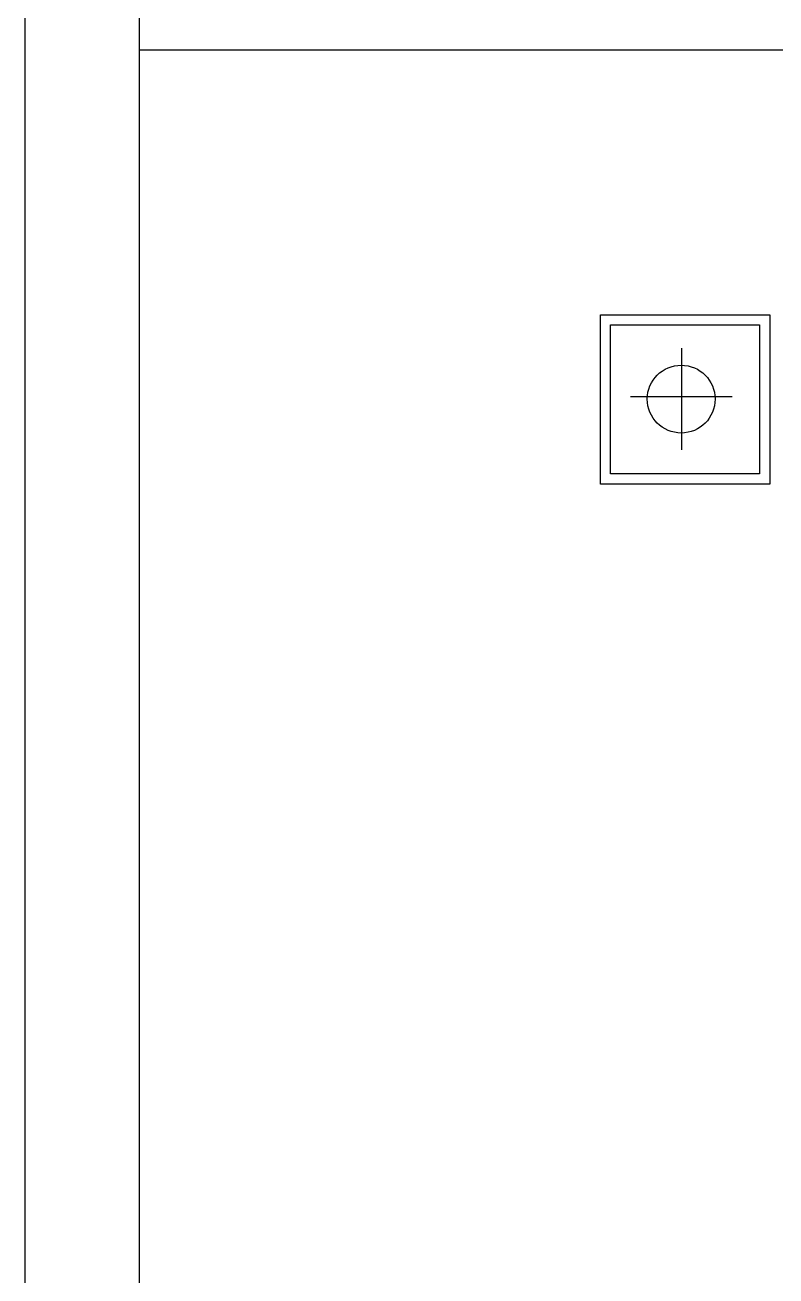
# Model space of a CAD drawing. Header units: inches. Extents: x 11.4 to 53.9, y 13.7 to 38.5.
# Drawn here: x 11.411 to 13.627, y 18.8 to 22.492 of the extents above; entities that cross this region are included whole.
import ezdxf

# ---------------------------------------------------------------- set-up
doc = ezdxf.new("R2010")
doc.units = ezdxf.units.IN
doc.header["$MEASUREMENT"] = 0
for name, color, linetype in [('02', 2, 'Continuous'), ('1', 1, 'Continuous'), ('4', 4, 'Continuous'), ('kadrbm', 4, 'Continuous')]:
    doc.layers.add(name, color=color, linetype=linetype)

# ---------------------------------------------------------------- blocks, each defined once
blk = doc.blocks.new('kadrbm')
at = {"layer": 'kadrbm', "color": 4}
blk.add_lwpolyline([(0, 0), (0, 24.7972), (21, 24.7972), (21, 0), (0, 0)], close=True, dxfattribs=at)
blk.add_lwpolyline([(20.6631, 0.3257), (20.6631, 24.4603), (0.3369, 24.4603), (0.3369, 0.3257), (20.6631, 0.3257)], dxfattribs=at)

msp = doc.modelspace()

# ---------------------------------------------------------------- linework, layer by layer
at = {"layer": '02'}
for p, q in [((13.3495, 21.2382), (13.3495, 21.5382)), ((13.4972, 21.3945), (13.1974, 21.3945))]:
    msp.add_line(p, q, dxfattribs=at)
msp.add_lwpolyline([(13.1388, 21.6073), (13.5788, 21.6073), (13.5788, 21.1673), (13.1388, 21.1673)], close=True, dxfattribs=at)
msp.add_circle((13.3473, 21.3882), 0.1, dxfattribs=at)
at = {"layer": '1'}
msp.add_line((11.748, 22.4193), (32.0742, 22.4193), dxfattribs=at)
at = {"layer": '4'}
msp.add_lwpolyline([(13.1088, 21.6373), (13.6088, 21.6373), (13.6088, 21.1373), (13.1088, 21.1373)], close=True, dxfattribs=at)

# ---------------------------------------------------------------- block references
at = {"layer": 'kadrbm'}
msp.add_blockref('kadrbm', (11.4111, 13.7039), dxfattribs=at)

doc.saveas('drawing.dxf')
